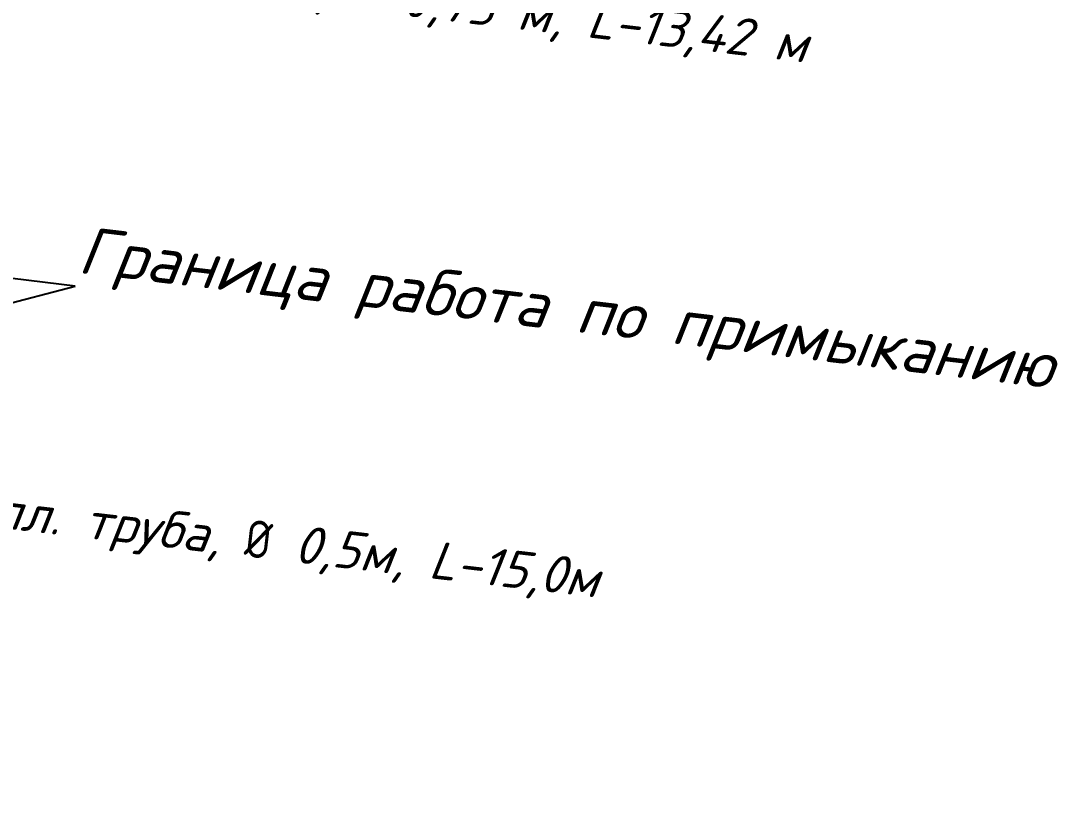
# Model space of a CAD drawing. Header units: millimetres. Extents: x -698 to 8131, y -704 to 4503.
# Drawn here: x 4569.2 to 4679.8, y 2751.8 to 2834.6 of the extents above; entities that cross this region are included whole.
import ezdxf
from ezdxf import colors
from ezdxf.entities.mleader import LeaderData, LeaderLine
from ezdxf.math import Vec2, Vec3

# ---------------------------------------------------------------- set-up
doc = ezdxf.new("R2010")
doc.units = ezdxf.units.MM
doc.layers.add('Выноски', color=250, linetype='Continuous')
doc.styles.add('ГОСТ', font='isocpeui.ttf', dxfattribs={"height": 4})

msp = doc.modelspace()

# ---------------------------------------------------------------- leaders
at = {"layer": 'Выноски', "linetype": 'Continuous'}
ml = msp.add_multileader_mtext('Standard', dxfattribs=at)
ml.set_content('Ж/б труба, {\\Fgost|c204;%%C} 0,75 м, L-13,42 м', color=256, style='ГОСТ')
ml.set_leader_properties()
ml.build(insert=Vec2(0, 0))
ml.multileader.update_dxf_attribs({"text_left_attachment_type": 5, "text_right_attachment_type": 5, "dogleg_length": 0, "arrow_head_size": 0.18})
ctx = ml.context
ctx.base_point, ctx.arrow_head_size, ctx.landing_gap_size, ctx.plane_origin, ctx.plane_x_axis, ctx.plane_y_axis = Vec3(4574.508552197096, 2837.575592438835), 0.18, 0, Vec3(4659.529031572389, 2775.259137953777), Vec3(0.9932900224220381, -0.1156500382915082), Vec3(0.1156500382915082, 0.9932900224220381)
ctx.left_attachment, ctx.right_attachment = 5, 5
notes = []
notes.append((ctx, [(1, (1, 1, 0), (4574.508552197096, 2837.575592438835), (0.9932900224220381, -0.1156500382915082), 0, [(0, [(4518.829774326839, 2849.068215447623)], 0, [])])]))
ctx.mtext.insert, ctx.mtext.text_direction, ctx.mtext.rotation, ctx.mtext.flow_direction = Vec3(4575.166575288449, 2843.227192566875), Vec3(0.9932900224220381, -0.1156500382915082), 6.167275902897111, 5
ml = msp.add_multileader_mtext('Standard', dxfattribs=at)
ml.set_content('Граница работа по примыканию', color=256, style='ГОСТ')
ml.set_leader_properties()
ml.build(insert=Vec2(0, 0))
ml.multileader.update_dxf_attribs({"text_left_attachment_type": 5, "text_right_attachment_type": 5, "dogleg_length": 0, "arrow_head_size": 0.18})
ctx = ml.context
ctx.base_point, ctx.char_height, ctx.arrow_head_size, ctx.landing_gap_size, ctx.plane_origin, ctx.plane_x_axis, ctx.plane_y_axis = Vec3(4574.970188325262, 2806.317098978121), 5, 0.18, 0, Vec3(4671.865959580047, 2771.198783338215), Vec3(0.993005787863934, -0.1180656820110232), Vec3(0.1180656820110232, 0.993005787863934)
ctx.left_attachment, ctx.right_attachment = 5, 5
notes.append((ctx, [(1, (1, 1, 0), (4574.970188325262, 2806.317098978121), (0.5591929034853202, 0.829037572545212), 0, [(0, [(4522.201905380634, 2792.425397721264)], 0, [])])]))
ctx.mtext.insert, ctx.mtext.text_direction, ctx.mtext.rotation, ctx.mtext.flow_direction = Vec3(4575.729724521187, 2812.705270594131), Vec3(0.993005787863934, -0.1180656820110232), 6.164843593956954, 5
ml = msp.add_multileader_mtext('Standard', dxfattribs=at)
ml.set_content('металл. труба, {\\Fgost|c204;%%C} 0,5м, L-15,0м', color=256, style='ГОСТ')
ml.set_leader_properties()
ml.build(insert=Vec2(0, 0))
ml.multileader.update_dxf_attribs({"text_left_attachment_type": 5, "text_right_attachment_type": 5, "dogleg_length": 0, "arrow_head_size": 0.18})
ctx = ml.context
ctx.base_point, ctx.arrow_head_size, ctx.landing_gap_size, ctx.plane_origin, ctx.plane_x_axis, ctx.plane_y_axis = Vec3(4554.213797502589, 2780.815072007622), 0.18, 0, Vec3(4639.234276877882, 2718.498617522564), Vec3(0.9932900224220381, -0.1156500382915082), Vec3(0.1156500382915082, 0.9932900224220381)
ctx.left_attachment, ctx.right_attachment = 5, 5
notes.append((ctx, [(1, (1, 1, 0), (4554.213797502589, 2780.815072007622), (0.9932900224220381, -0.1156500382915082), 0, [(0, [(4516.613031855106, 2792.319828227307)], 0, [])])]))
ctx.mtext.insert, ctx.mtext.text_direction, ctx.mtext.rotation, ctx.mtext.flow_direction = Vec3(4554.80899426864, 2785.927072122838), Vec3(0.9932900224220381, -0.1156500382915082), 6.167275902897111, 5
for ctx, leaders in notes:
    for number, flags, end, landing, length, lines in leaders:
        leader = LeaderData()
        leader.index, (leader.has_last_leader_line, leader.has_dogleg_vector, leader.attachment_direction) = number, flags
        leader.last_leader_point, leader.dogleg_vector, leader.dogleg_length = Vec3(end), Vec3(landing), length
        for number, points, colour, breaks in lines:
            line = LeaderLine()
            line.index, line.vertices, line.color, line.breaks = number, Vec3.list(points), colors.encode_raw_color(colour), breaks
            leader.lines.append(line)
        ctx.leaders.append(leader)

doc.saveas('drawing.dxf')
